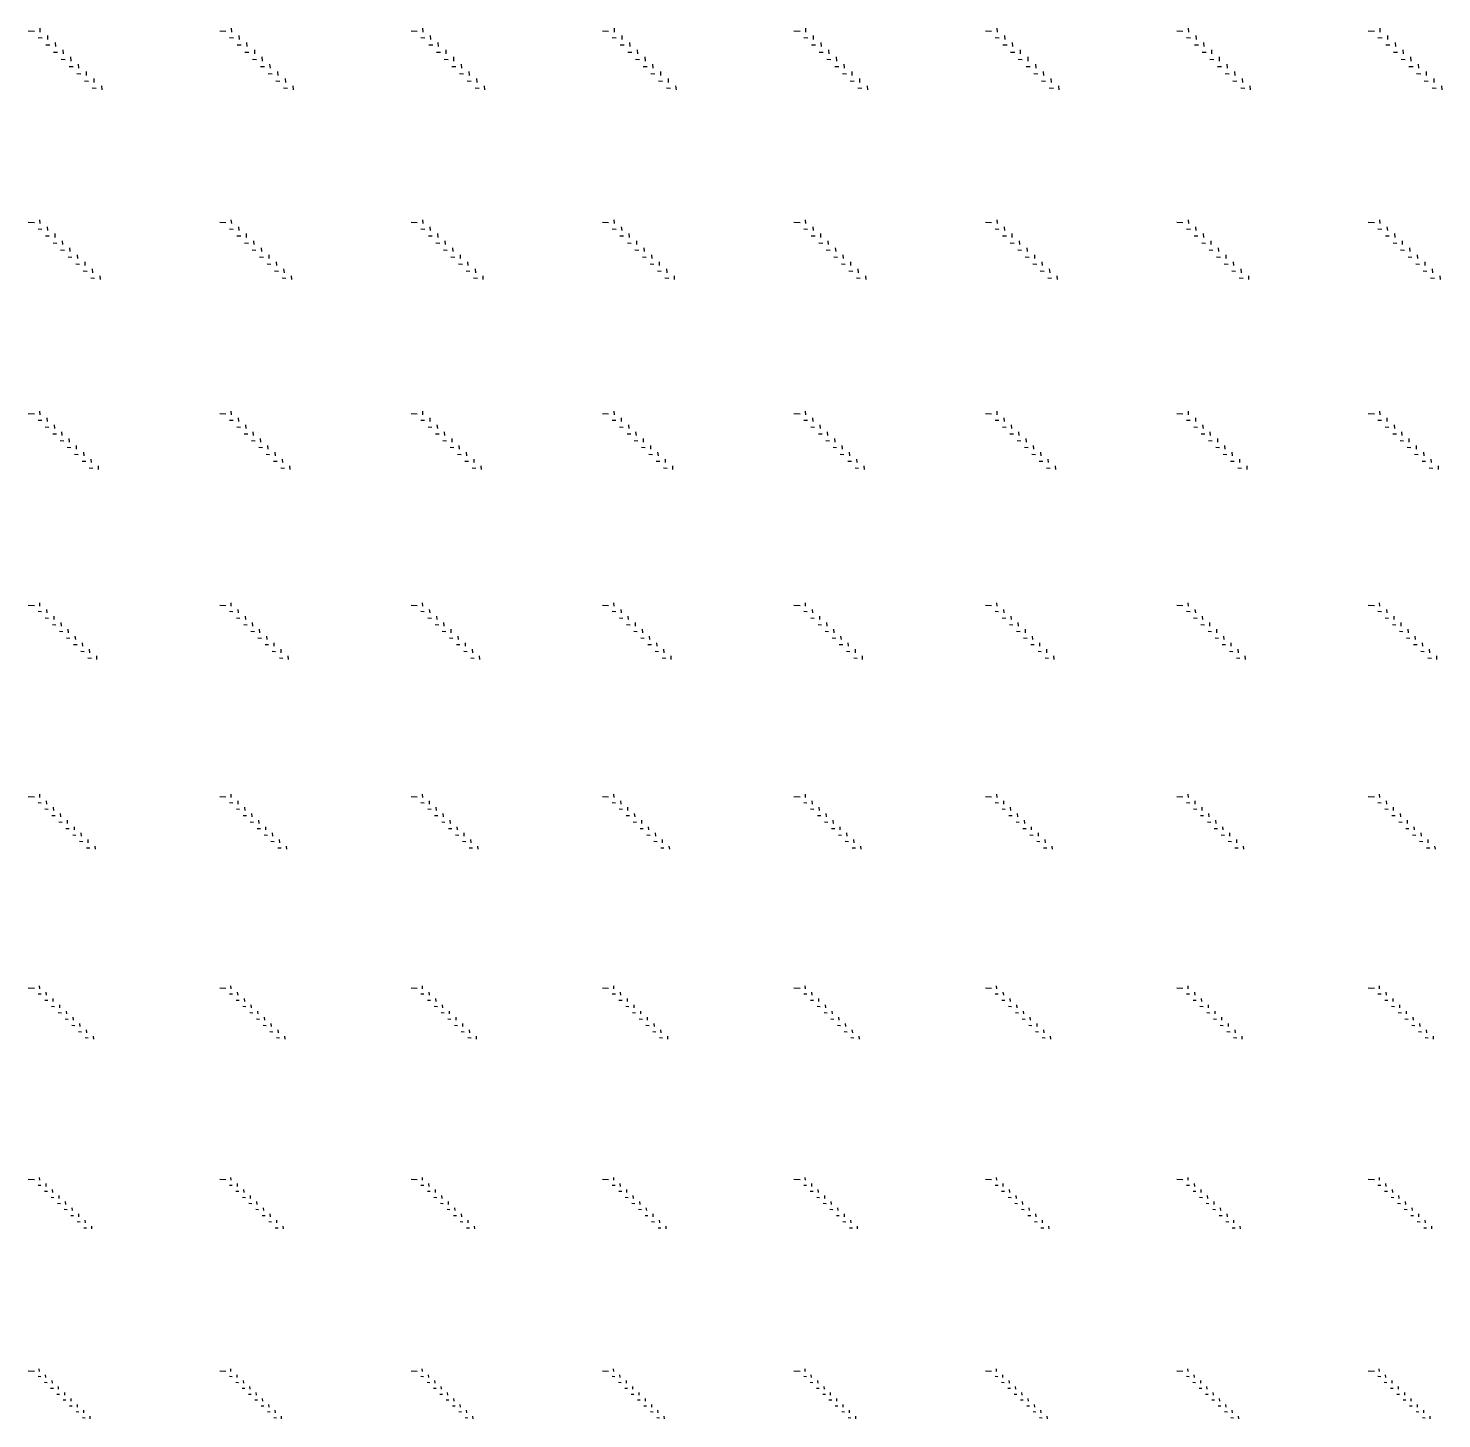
# Model space of a CAD drawing. Extents: x 0 to 300000, y 0 to 300000.
# Drawn here: x 76020 to 112940, y 77050 to 113370 of the extents above; entities that cross this region are included whole.
import ezdxf

# ---------------------------------------------------------------- set-up
doc = ezdxf.new("R2010")
doc.units = 0

msp = doc.modelspace()

# ---------------------------------------------------------------- linework, layer by layer
at = {"color": 7}
for p, q in [((76320, 113370), (76325, 113265)), ((81320, 113370), (81325, 113265)), ((86320, 113370), (86325, 113265)), ((91320, 113370), (91325, 113265)), ((96320, 113370), (96325, 113265)), ((101320, 113370), (101325, 113265)), ((106320, 113370), (106325, 113265)), ((111320, 113370), (111325, 113265)), ((76020, 113305), (76180, 113295)), ((76275, 113130), (76380, 113120)), ((76520, 113185), (76525, 113080)), ((76720, 112995), (76730, 112890)), ((81020, 113305), (81180, 113295)), ((81275, 113130), (81380, 113120)), ((81520, 113185), (81525, 113080)), ((81720, 112995), (81730, 112890)), ((86020, 113305), (86180, 113295)), ((86275, 113130), (86380, 113120)), ((86520, 113185), (86525, 113080)), ((86720, 112995), (86730, 112890)), ((91020, 113305), (91180, 113295)), ((91275, 113130), (91380, 113120)), ((91520, 113185), (91525, 113080)), ((91720, 112995), (91730, 112890)), ((96020, 113305), (96180, 113295)), ((96275, 113130), (96380, 113120)), ((96520, 113185), (96525, 113080)), ((96720, 112995), (96730, 112890)), ((101020, 113305), (101180, 113295)), ((101275, 113130), (101380, 113120)), ((101520, 113185), (101525, 113080)), ((101720, 112995), (101730, 112890)), ((106020, 113305), (106180, 113295)), ((106275, 113130), (106380, 113120)), ((106520, 113185), (106525, 113080)), ((106720, 112995), (106730, 112890)), ((111020, 113305), (111180, 113295)), ((111275, 113130), (111380, 113120)), ((111520, 113185), (111525, 113080)), ((111720, 112995), (111730, 112890)), ((76480, 112940), (76585, 112935)), ((76680, 112750), (76785, 112745)), ((76925, 112810), (76930, 112705)), ((77125, 112620), (77130, 112515)), ((81480, 112940), (81585, 112935)), ((81680, 112750), (81785, 112745)), ((81925, 112810), (81930, 112705)), ((82125, 112620), (82130, 112515)), ((86480, 112940), (86585, 112935)), ((86680, 112750), (86785, 112745)), ((86925, 112810), (86930, 112705)), ((87125, 112620), (87130, 112515)), ((91480, 112940), (91585, 112935)), ((91680, 112750), (91785, 112745)), ((91925, 112810), (91930, 112705)), ((92125, 112620), (92130, 112515)), ((96480, 112940), (96585, 112935)), ((96680, 112750), (96785, 112745)), ((96925, 112810), (96930, 112705)), ((97125, 112620), (97130, 112515)), ((101480, 112940), (101585, 112935)), ((101680, 112750), (101785, 112745)), ((101925, 112810), (101930, 112705)), ((102125, 112620), (102130, 112515)), ((106480, 112940), (106585, 112935)), ((106680, 112750), (106785, 112745)), ((106925, 112810), (106930, 112705)), ((107125, 112620), (107130, 112515)), ((111480, 112940), (111585, 112935)), ((111680, 112750), (111785, 112745)), ((111925, 112810), (111930, 112705)), ((112125, 112620), (112130, 112515)), ((76880, 112565), (76985, 112555)), ((77085, 112375), (77190, 112370)), ((77325, 112430), (77335, 112325)), ((77530, 112245), (77535, 112140)), ((81880, 112565), (81985, 112555)), ((82085, 112375), (82190, 112370)), ((82325, 112430), (82335, 112325)), ((82530, 112245), (82535, 112140)), ((86880, 112565), (86985, 112555)), ((87085, 112375), (87190, 112370)), ((87325, 112430), (87335, 112325)), ((87530, 112245), (87535, 112140)), ((91880, 112565), (91985, 112555)), ((92085, 112375), (92190, 112370)), ((92325, 112430), (92335, 112325)), ((92530, 112245), (92535, 112140)), ((96880, 112565), (96985, 112555)), ((97085, 112375), (97190, 112370)), ((97325, 112430), (97335, 112325)), ((97530, 112245), (97535, 112140)), ((101880, 112565), (101985, 112555)), ((102085, 112375), (102190, 112370)), ((102325, 112430), (102335, 112325)), ((102530, 112245), (102535, 112140)), ((106880, 112565), (106985, 112555)), ((107085, 112375), (107190, 112370)), ((107325, 112430), (107335, 112325)), ((107530, 112245), (107535, 112140)), ((111880, 112565), (111985, 112555)), ((112085, 112375), (112190, 112370)), ((112325, 112430), (112335, 112325)), ((112530, 112245), (112535, 112140)), ((77285, 112190), (77390, 112180)), ((77485, 112000), (77590, 111990)), ((77730, 112055), (77735, 111950)), ((82285, 112190), (82390, 112180)), ((82485, 112000), (82590, 111990)), ((82730, 112055), (82735, 111950)), ((87285, 112190), (87390, 112180)), ((87485, 112000), (87590, 111990)), ((87730, 112055), (87735, 111950)), ((92285, 112190), (92390, 112180)), ((92485, 112000), (92590, 111990)), ((92730, 112055), (92735, 111950)), ((97285, 112190), (97390, 112180)), ((97485, 112000), (97590, 111990)), ((97730, 112055), (97735, 111950)), ((102285, 112190), (102390, 112180)), ((102485, 112000), (102590, 111990)), ((102730, 112055), (102735, 111950)), ((107285, 112190), (107390, 112180)), ((107485, 112000), (107590, 111990)), ((107730, 112055), (107735, 111950)), ((112285, 112190), (112390, 112180)), ((112485, 112000), (112590, 111990)), ((112730, 112055), (112735, 111950)), ((77690, 111810), (77795, 111805)), ((77930, 111865), (77940, 111760)), ((82690, 111810), (82795, 111805)), ((82930, 111865), (82940, 111760)), ((87690, 111810), (87795, 111805)), ((87930, 111865), (87940, 111760)), ((92690, 111810), (92795, 111805)), ((92930, 111865), (92940, 111760)), ((97690, 111810), (97795, 111805)), ((97930, 111865), (97940, 111760)), ((102690, 111810), (102795, 111805)), ((102930, 111865), (102940, 111760)), ((107690, 111810), (107795, 111805)), ((107930, 111865), (107940, 111760)), ((112690, 111810), (112795, 111805)), ((112930, 111865), (112940, 111760)), ((76020, 108305), (76180, 108295)), ((76315, 108370), (76325, 108270)), ((76510, 108185), (76520, 108085)), ((81020, 108305), (81180, 108295)), ((81315, 108370), (81325, 108270)), ((81510, 108185), (81520, 108085)), ((86020, 108305), (86180, 108295)), ((86315, 108370), (86325, 108270)), ((86510, 108185), (86520, 108085)), ((91020, 108305), (91180, 108295)), ((91315, 108370), (91325, 108270)), ((91510, 108185), (91520, 108085)), ((96020, 108305), (96180, 108295)), ((96315, 108370), (96325, 108270)), ((96510, 108185), (96520, 108085)), ((101020, 108305), (101180, 108295)), ((101315, 108370), (101325, 108270)), ((101510, 108185), (101520, 108085)), ((106020, 108305), (106180, 108295)), ((106315, 108370), (106325, 108270)), ((106510, 108185), (106520, 108085)), ((111020, 108305), (111180, 108295)), ((111315, 108370), (111325, 108270)), ((111510, 108185), (111520, 108085)), ((76275, 108135), (76375, 108125)), ((76470, 107950), (76570, 107945)), ((76710, 108005), (76715, 107905)), ((76905, 107820), (76910, 107720)), ((81275, 108135), (81375, 108125)), ((81470, 107950), (81570, 107945)), ((81710, 108005), (81715, 107905)), ((81905, 107820), (81910, 107720)), ((86275, 108135), (86375, 108125)), ((86470, 107950), (86570, 107945)), ((86710, 108005), (86715, 107905)), ((86905, 107820), (86910, 107720)), ((91275, 108135), (91375, 108125)), ((91470, 107950), (91570, 107945)), ((91710, 108005), (91715, 107905)), ((91905, 107820), (91910, 107720)), ((96275, 108135), (96375, 108125)), ((96470, 107950), (96570, 107945)), ((96710, 108005), (96715, 107905)), ((96905, 107820), (96910, 107720)), ((101275, 108135), (101375, 108125)), ((101470, 107950), (101570, 107945)), ((101710, 108005), (101715, 107905)), ((101905, 107820), (101910, 107720)), ((106275, 108135), (106375, 108125)), ((106470, 107950), (106570, 107945)), ((106710, 108005), (106715, 107905)), ((106905, 107820), (106910, 107720)), ((111275, 108135), (111375, 108125)), ((111470, 107950), (111570, 107945)), ((111710, 108005), (111715, 107905)), ((111905, 107820), (111910, 107720)), ((76670, 107765), (76770, 107760)), ((76865, 107585), (76965, 107575)), ((77100, 107635), (77110, 107535)), ((77300, 107455), (77305, 107355)), ((81670, 107765), (81770, 107760)), ((81865, 107585), (81965, 107575)), ((82100, 107635), (82110, 107535)), ((82300, 107455), (82305, 107355)), ((86670, 107765), (86770, 107760)), ((86865, 107585), (86965, 107575)), ((87100, 107635), (87110, 107535)), ((87300, 107455), (87305, 107355)), ((91670, 107765), (91770, 107760)), ((91865, 107585), (91965, 107575)), ((92100, 107635), (92110, 107535)), ((92300, 107455), (92305, 107355)), ((96670, 107765), (96770, 107760)), ((96865, 107585), (96965, 107575)), ((97100, 107635), (97110, 107535)), ((97300, 107455), (97305, 107355)), ((101670, 107765), (101770, 107760)), ((101865, 107585), (101965, 107575)), ((102100, 107635), (102110, 107535)), ((102300, 107455), (102305, 107355)), ((106670, 107765), (106770, 107760)), ((106865, 107585), (106965, 107575)), ((107100, 107635), (107110, 107535)), ((107300, 107455), (107305, 107355)), ((111670, 107765), (111770, 107760)), ((111865, 107585), (111965, 107575)), ((112100, 107635), (112110, 107535)), ((112300, 107455), (112305, 107355)), ((77060, 107400), (77160, 107395)), ((77260, 107215), (77360, 107210)), ((77495, 107270), (77500, 107170)), ((77690, 107085), (77700, 106985)), ((82060, 107400), (82160, 107395)), ((82260, 107215), (82360, 107210)), ((82495, 107270), (82500, 107170)), ((82690, 107085), (82700, 106985)), ((87060, 107400), (87160, 107395)), ((87260, 107215), (87360, 107210)), ((87495, 107270), (87500, 107170)), ((87690, 107085), (87700, 106985)), ((92060, 107400), (92160, 107395)), ((92260, 107215), (92360, 107210)), ((92495, 107270), (92500, 107170)), ((92690, 107085), (92700, 106985)), ((97060, 107400), (97160, 107395)), ((97260, 107215), (97360, 107210)), ((97495, 107270), (97500, 107170)), ((97690, 107085), (97700, 106985)), ((102060, 107400), (102160, 107395)), ((102260, 107215), (102360, 107210)), ((102495, 107270), (102500, 107170)), ((102690, 107085), (102700, 106985)), ((107060, 107400), (107160, 107395)), ((107260, 107215), (107360, 107210)), ((107495, 107270), (107500, 107170)), ((107690, 107085), (107700, 106985)), ((112060, 107400), (112160, 107395)), ((112260, 107215), (112360, 107210)), ((112495, 107270), (112500, 107170)), ((112690, 107085), (112700, 106985)), ((77455, 107035), (77555, 107025)), ((77650, 106850), (77750, 106845)), ((77890, 106905), (77895, 106805)), ((82455, 107035), (82555, 107025)), ((82650, 106850), (82750, 106845)), ((82890, 106905), (82895, 106805)), ((87455, 107035), (87555, 107025)), ((87650, 106850), (87750, 106845)), ((87890, 106905), (87895, 106805)), ((92455, 107035), (92555, 107025)), ((92650, 106850), (92750, 106845)), ((92890, 106905), (92895, 106805)), ((97455, 107035), (97555, 107025)), ((97650, 106850), (97750, 106845)), ((97890, 106905), (97895, 106805)), ((102455, 107035), (102555, 107025)), ((102650, 106850), (102750, 106845)), ((102890, 106905), (102895, 106805)), ((107455, 107035), (107555, 107025)), ((107650, 106850), (107750, 106845)), ((107890, 106905), (107895, 106805)), ((112455, 107035), (112555, 107025)), ((112650, 106850), (112750, 106845)), ((112890, 106905), (112895, 106805)), ((76020, 103305), (76180, 103295)), ((76275, 103135), (76370, 103130)), ((76315, 103365), (76320, 103270)), ((76505, 103190), (76510, 103095)), ((76695, 103010), (76705, 102915)), ((81020, 103305), (81180, 103295)), ((81275, 103135), (81370, 103130)), ((81315, 103365), (81320, 103270)), ((81505, 103190), (81510, 103095)), ((81695, 103010), (81705, 102915)), ((86020, 103305), (86180, 103295)), ((86275, 103135), (86370, 103130)), ((86315, 103365), (86320, 103270)), ((86505, 103190), (86510, 103095)), ((86695, 103010), (86705, 102915)), ((91020, 103305), (91180, 103295)), ((91275, 103135), (91370, 103130)), ((91315, 103365), (91320, 103270)), ((91505, 103190), (91510, 103095)), ((91695, 103010), (91705, 102915)), ((96020, 103305), (96180, 103295)), ((96275, 103135), (96370, 103130)), ((96315, 103365), (96320, 103270)), ((96505, 103190), (96510, 103095)), ((96695, 103010), (96705, 102915)), ((101020, 103305), (101180, 103295)), ((101275, 103135), (101370, 103130)), ((101315, 103365), (101320, 103270)), ((101505, 103190), (101510, 103095)), ((101695, 103010), (101705, 102915)), ((106020, 103305), (106180, 103295)), ((106275, 103135), (106370, 103130)), ((106315, 103365), (106320, 103270)), ((106505, 103190), (106510, 103095)), ((106695, 103010), (106705, 102915)), ((111020, 103305), (111180, 103295)), ((111275, 103135), (111370, 103130)), ((111315, 103365), (111320, 103270)), ((111505, 103190), (111510, 103095)), ((111695, 103010), (111705, 102915)), ((76465, 102960), (76560, 102950)), ((76660, 102780), (76755, 102775)), ((76885, 102830), (76895, 102735)), ((77080, 102655), (77085, 102560)), ((81465, 102960), (81560, 102950)), ((81660, 102780), (81755, 102775)), ((81885, 102830), (81895, 102735)), ((82080, 102655), (82085, 102560)), ((86465, 102960), (86560, 102950)), ((86660, 102780), (86755, 102775)), ((86885, 102830), (86895, 102735)), ((87080, 102655), (87085, 102560)), ((91465, 102960), (91560, 102950)), ((91660, 102780), (91755, 102775)), ((91885, 102830), (91895, 102735)), ((92080, 102655), (92085, 102560)), ((96465, 102960), (96560, 102950)), ((96660, 102780), (96755, 102775)), ((96885, 102830), (96895, 102735)), ((97080, 102655), (97085, 102560)), ((101465, 102960), (101560, 102950)), ((101660, 102780), (101755, 102775)), ((101885, 102830), (101895, 102735)), ((102080, 102655), (102085, 102560)), ((106465, 102960), (106560, 102950)), ((106660, 102780), (106755, 102775)), ((106885, 102830), (106895, 102735)), ((107080, 102655), (107085, 102560)), ((111465, 102960), (111560, 102950)), ((111660, 102780), (111755, 102775)), ((111885, 102830), (111895, 102735)), ((112080, 102655), (112085, 102560)), ((76850, 102600), (76945, 102595)), ((77040, 102425), (77135, 102415)), ((77270, 102475), (77275, 102380)), ((77460, 102295), (77470, 102200)), ((81850, 102600), (81945, 102595)), ((82040, 102425), (82135, 102415)), ((82270, 102475), (82275, 102380)), ((82460, 102295), (82470, 102200)), ((86850, 102600), (86945, 102595)), ((87040, 102425), (87135, 102415)), ((87270, 102475), (87275, 102380)), ((87460, 102295), (87470, 102200)), ((91850, 102600), (91945, 102595)), ((92040, 102425), (92135, 102415)), ((92270, 102475), (92275, 102380)), ((92460, 102295), (92470, 102200)), ((96850, 102600), (96945, 102595)), ((97040, 102425), (97135, 102415)), ((97270, 102475), (97275, 102380)), ((97460, 102295), (97470, 102200)), ((101850, 102600), (101945, 102595)), ((102040, 102425), (102135, 102415)), ((102270, 102475), (102275, 102380)), ((102460, 102295), (102470, 102200)), ((106850, 102600), (106945, 102595)), ((107040, 102425), (107135, 102415)), ((107270, 102475), (107275, 102380)), ((107460, 102295), (107470, 102200)), ((111850, 102600), (111945, 102595)), ((112040, 102425), (112135, 102415)), ((112270, 102475), (112275, 102380)), ((112460, 102295), (112470, 102200)), ((77230, 102245), (77325, 102240)), ((77425, 102065), (77520, 102060)), ((77655, 102115), (77660, 102025)), ((77845, 101940), (77850, 101845)), ((82230, 102245), (82325, 102240)), ((82425, 102065), (82520, 102060)), ((82655, 102115), (82660, 102025)), ((82845, 101940), (82850, 101845)), ((87230, 102245), (87325, 102240)), ((87425, 102065), (87520, 102060)), ((87655, 102115), (87660, 102025)), ((87845, 101940), (87850, 101845)), ((92230, 102245), (92325, 102240)), ((92425, 102065), (92520, 102060)), ((92655, 102115), (92660, 102025)), ((92845, 101940), (92850, 101845)), ((97230, 102245), (97325, 102240)), ((97425, 102065), (97520, 102060)), ((97655, 102115), (97660, 102025)), ((97845, 101940), (97850, 101845)), ((102230, 102245), (102325, 102240)), ((102425, 102065), (102520, 102060)), ((102655, 102115), (102660, 102025)), ((102845, 101940), (102850, 101845)), ((107230, 102245), (107325, 102240)), ((107425, 102065), (107520, 102060)), ((107655, 102115), (107660, 102025)), ((107845, 101940), (107850, 101845)), ((112230, 102245), (112325, 102240)), ((112425, 102065), (112520, 102060)), ((112655, 102115), (112660, 102025)), ((112845, 101940), (112850, 101845)), ((77615, 101890), (77710, 101880)), ((82615, 101890), (82710, 101880)), ((87615, 101890), (87710, 101880)), ((92615, 101890), (92710, 101880)), ((97615, 101890), (97710, 101880)), ((102615, 101890), (102710, 101880)), ((107615, 101890), (107710, 101880)), ((112615, 101890), (112710, 101880)), ((76020, 98305), (76180, 98295)), ((76310, 98365), (76315, 98275)), ((81020, 98305), (81180, 98295)), ((81310, 98365), (81315, 98275)), ((86020, 98305), (86180, 98295)), ((86310, 98365), (86315, 98275)), ((91020, 98305), (91180, 98295)), ((91310, 98365), (91315, 98275)), ((96020, 98305), (96180, 98295)), ((96310, 98365), (96315, 98275)), ((101020, 98305), (101180, 98295)), ((101310, 98365), (101315, 98275)), ((106020, 98305), (106180, 98295)), ((106310, 98365), (106315, 98275)), ((111020, 98305), (111180, 98295)), ((111310, 98365), (111315, 98275)), ((76275, 98140), (76365, 98135)), ((76460, 97970), (76550, 97960)), ((76495, 98190), (76505, 98100)), ((76685, 98015), (76690, 97925)), ((76870, 97845), (76875, 97755)), ((81275, 98140), (81365, 98135)), ((81460, 97970), (81550, 97960)), ((81495, 98190), (81505, 98100)), ((81685, 98015), (81690, 97925)), ((81870, 97845), (81875, 97755)), ((86275, 98140), (86365, 98135)), ((86460, 97970), (86550, 97960)), ((86495, 98190), (86505, 98100)), ((86685, 98015), (86690, 97925)), ((86870, 97845), (86875, 97755)), ((91275, 98140), (91365, 98135)), ((91460, 97970), (91550, 97960)), ((91495, 98190), (91505, 98100)), ((91685, 98015), (91690, 97925)), ((91870, 97845), (91875, 97755)), ((96275, 98140), (96365, 98135)), ((96460, 97970), (96550, 97960)), ((96495, 98190), (96505, 98100)), ((96685, 98015), (96690, 97925)), ((96870, 97845), (96875, 97755)), ((101275, 98140), (101365, 98135)), ((101460, 97970), (101550, 97960)), ((101495, 98190), (101505, 98100)), ((101685, 98015), (101690, 97925)), ((101870, 97845), (101875, 97755)), ((106275, 98140), (106365, 98135)), ((106460, 97970), (106550, 97960)), ((106495, 98190), (106505, 98100)), ((106685, 98015), (106690, 97925)), ((106870, 97845), (106875, 97755)), ((111275, 98140), (111365, 98135)), ((111460, 97970), (111550, 97960)), ((111495, 98190), (111505, 98100)), ((111685, 98015), (111690, 97925)), ((111870, 97845), (111875, 97755)), ((76650, 97795), (76740, 97790)), ((76835, 97620), (76925, 97615)), ((77055, 97670), (77060, 97580)), ((77240, 97495), (77250, 97405)), ((81650, 97795), (81740, 97790)), ((81835, 97620), (81925, 97615)), ((82055, 97670), (82060, 97580)), ((82240, 97495), (82250, 97405)), ((86650, 97795), (86740, 97790)), ((86835, 97620), (86925, 97615)), ((87055, 97670), (87060, 97580)), ((87240, 97495), (87250, 97405)), ((91650, 97795), (91740, 97790)), ((91835, 97620), (91925, 97615)), ((92055, 97670), (92060, 97580)), ((92240, 97495), (92250, 97405)), ((96650, 97795), (96740, 97790)), ((96835, 97620), (96925, 97615)), ((97055, 97670), (97060, 97580)), ((97240, 97495), (97250, 97405)), ((101650, 97795), (101740, 97790)), ((101835, 97620), (101925, 97615)), ((102055, 97670), (102060, 97580)), ((102240, 97495), (102250, 97405)), ((106650, 97795), (106740, 97790)), ((106835, 97620), (106925, 97615)), ((107055, 97670), (107060, 97580)), ((107240, 97495), (107250, 97405)), ((111650, 97795), (111740, 97790)), ((111835, 97620), (111925, 97615)), ((112055, 97670), (112060, 97580)), ((112240, 97495), (112250, 97405)), ((77020, 97450), (77110, 97440)), ((77205, 97275), (77295, 97270)), ((77395, 97100), (77480, 97095)), ((77430, 97320), (77435, 97230)), ((77615, 97150), (77620, 97060)), ((82020, 97450), (82110, 97440)), ((82205, 97275), (82295, 97270)), ((82395, 97100), (82480, 97095)), ((82430, 97320), (82435, 97230)), ((82615, 97150), (82620, 97060)), ((87020, 97450), (87110, 97440)), ((87205, 97275), (87295, 97270)), ((87395, 97100), (87480, 97095)), ((87430, 97320), (87435, 97230)), ((87615, 97150), (87620, 97060)), ((92020, 97450), (92110, 97440)), ((92205, 97275), (92295, 97270)), ((92395, 97100), (92480, 97095)), ((92430, 97320), (92435, 97230)), ((92615, 97150), (92620, 97060)), ((97020, 97450), (97110, 97440)), ((97205, 97275), (97295, 97270)), ((97395, 97100), (97480, 97095)), ((97430, 97320), (97435, 97230)), ((97615, 97150), (97620, 97060)), ((102020, 97450), (102110, 97440)), ((102205, 97275), (102295, 97270)), ((102395, 97100), (102480, 97095)), ((102430, 97320), (102435, 97230)), ((102615, 97150), (102620, 97060)), ((107020, 97450), (107110, 97440)), ((107205, 97275), (107295, 97270)), ((107395, 97100), (107480, 97095)), ((107430, 97320), (107435, 97230)), ((107615, 97150), (107620, 97060)), ((112020, 97450), (112110, 97440)), ((112205, 97275), (112295, 97270)), ((112395, 97100), (112480, 97095)), ((112430, 97320), (112435, 97230)), ((112615, 97150), (112620, 97060)), ((77580, 96925), (77670, 96920)), ((77800, 96975), (77805, 96885)), ((82580, 96925), (82670, 96920)), ((82800, 96975), (82805, 96885)), ((87580, 96925), (87670, 96920)), ((87800, 96975), (87805, 96885)), ((92580, 96925), (92670, 96920)), ((92800, 96975), (92805, 96885)), ((97580, 96925), (97670, 96920)), ((97800, 96975), (97805, 96885)), ((102580, 96925), (102670, 96920)), ((102800, 96975), (102805, 96885)), ((107580, 96925), (107670, 96920)), ((107800, 96975), (107805, 96885)), ((112580, 96925), (112670, 96920)), ((112800, 96975), (112805, 96885)), ((76020, 93305), (76180, 93295)), ((76275, 93145), (76360, 93140)), ((76310, 93360), (76315, 93275)), ((76490, 93190), (76495, 93105)), ((81020, 93305), (81180, 93295)), ((81275, 93145), (81360, 93140)), ((81310, 93360), (81315, 93275)), ((81490, 93190), (81495, 93105)), ((86020, 93305), (86180, 93295)), ((86275, 93145), (86360, 93140)), ((86310, 93360), (86315, 93275)), ((86490, 93190), (86495, 93105)), ((91020, 93305), (91180, 93295)), ((91275, 93145), (91360, 93140)), ((91310, 93360), (91315, 93275)), ((91490, 93190), (91495, 93105)), ((96020, 93305), (96180, 93295)), ((96275, 93145), (96360, 93140)), ((96310, 93360), (96315, 93275)), ((96490, 93190), (96495, 93105)), ((101020, 93305), (101180, 93295)), ((101275, 93145), (101360, 93140)), ((101310, 93360), (101315, 93275)), ((101490, 93190), (101495, 93105)), ((106020, 93305), (106180, 93295)), ((106275, 93145), (106360, 93140)), ((106310, 93360), (106315, 93275)), ((106490, 93190), (106495, 93105)), ((111020, 93305), (111180, 93295)), ((111275, 93145), (111360, 93140)), ((111310, 93360), (111315, 93275)), ((111490, 93190), (111495, 93105)), ((76455, 92980), (76540, 92970)), ((76635, 92810), (76720, 92805)), ((76670, 93025), (76675, 92940)), ((76850, 92855), (76860, 92770)), ((77035, 92685), (77040, 92600)), ((81455, 92980), (81540, 92970)), ((81635, 92810), (81720, 92805)), ((81670, 93025), (81675, 92940)), ((81850, 92855), (81860, 92770)), ((82035, 92685), (82040, 92600)), ((86455, 92980), (86540, 92970)), ((86635, 92810), (86720, 92805)), ((86670, 93025), (86675, 92940)), ((86850, 92855), (86860, 92770)), ((87035, 92685), (87040, 92600)), ((91455, 92980), (91540, 92970)), ((91635, 92810), (91720, 92805)), ((91670, 93025), (91675, 92940)), ((91850, 92855), (91860, 92770)), ((92035, 92685), (92040, 92600)), ((96455, 92980), (96540, 92970)), ((96635, 92810), (96720, 92805)), ((96670, 93025), (96675, 92940)), ((96850, 92855), (96860, 92770)), ((97035, 92685), (97040, 92600)), ((101455, 92980), (101540, 92970)), ((101635, 92810), (101720, 92805)), ((101670, 93025), (101675, 92940)), ((101850, 92855), (101860, 92770)), ((102035, 92685), (102040, 92600)), ((106455, 92980), (106540, 92970)), ((106635, 92810), (106720, 92805)), ((106670, 93025), (106675, 92940)), ((106850, 92855), (106860, 92770)), ((107035, 92685), (107040, 92600)), ((111455, 92980), (111540, 92970)), ((111635, 92810), (111720, 92805)), ((111670, 93025), (111675, 92940)), ((111850, 92855), (111860, 92770)), ((112035, 92685), (112040, 92600)), ((76820, 92640), (76905, 92635)), ((77000, 92470), (77085, 92465)), ((77180, 92305), (77265, 92295)), ((77215, 92515), (77220, 92430)), ((77395, 92350), (77400, 92265)), ((81820, 92640), (81905, 92635)), ((82000, 92470), (82085, 92465)), ((82180, 92305), (82265, 92295)), ((82215, 92515), (82220, 92430)), ((82395, 92350), (82400, 92265)), ((86820, 92640), (86905, 92635)), ((87000, 92470), (87085, 92465)), ((87180, 92305), (87265, 92295)), ((87215, 92515), (87220, 92430)), ((87395, 92350), (87400, 92265)), ((91820, 92640), (91905, 92635)), ((92000, 92470), (92085, 92465)), ((92180, 92305), (92265, 92295)), ((92215, 92515), (92220, 92430)), ((92395, 92350), (92400, 92265)), ((96820, 92640), (96905, 92635)), ((97000, 92470), (97085, 92465)), ((97180, 92305), (97265, 92295)), ((97215, 92515), (97220, 92430)), ((97395, 92350), (97400, 92265)), ((101820, 92640), (101905, 92635)), ((102000, 92470), (102085, 92465)), ((102180, 92305), (102265, 92295)), ((102215, 92515), (102220, 92430)), ((102395, 92350), (102400, 92265)), ((106820, 92640), (106905, 92635)), ((107000, 92470), (107085, 92465)), ((107180, 92305), (107265, 92295)), ((107215, 92515), (107220, 92430)), ((107395, 92350), (107400, 92265)), ((111820, 92640), (111905, 92635)), ((112000, 92470), (112085, 92465)), ((112180, 92305), (112265, 92295)), ((112215, 92515), (112220, 92430)), ((112395, 92350), (112400, 92265)), ((77360, 92135), (77445, 92130)), ((77540, 91965), (77625, 91960)), ((77575, 92180), (77580, 92095)), ((77755, 92010), (77765, 91925)), ((82360, 92135), (82445, 92130)), ((82540, 91965), (82625, 91960)), ((82575, 92180), (82580, 92095)), ((82755, 92010), (82765, 91925)), ((87360, 92135), (87445, 92130)), ((87540, 91965), (87625, 91960)), ((87575, 92180), (87580, 92095)), ((87755, 92010), (87765, 91925)), ((92360, 92135), (92445, 92130)), ((92540, 91965), (92625, 91960)), ((92575, 92180), (92580, 92095)), ((92755, 92010), (92765, 91925)), ((97360, 92135), (97445, 92130)), ((97540, 91965), (97625, 91960)), ((97575, 92180), (97580, 92095)), ((97755, 92010), (97765, 91925)), ((102360, 92135), (102445, 92130)), ((102540, 91965), (102625, 91960)), ((102575, 92180), (102580, 92095)), ((102755, 92010), (102765, 91925)), ((107360, 92135), (107445, 92130)), ((107540, 91965), (107625, 91960)), ((107575, 92180), (107580, 92095)), ((107755, 92010), (107765, 91925)), ((112360, 92135), (112445, 92130)), ((112540, 91965), (112625, 91960)), ((112575, 92180), (112580, 92095)), ((112755, 92010), (112765, 91925)), ((76020, 88305), (76180, 88295)), ((76305, 88360), (76310, 88280)), ((81020, 88305), (81180, 88295)), ((81305, 88360), (81310, 88280)), ((86020, 88305), (86180, 88295)), ((86305, 88360), (86310, 88280)), ((91020, 88305), (91180, 88295)), ((91305, 88360), (91310, 88280)), ((96020, 88305), (96180, 88295)), ((96305, 88360), (96310, 88280)), ((101020, 88305), (101180, 88295)), ((101305, 88360), (101310, 88280)), ((106020, 88305), (106180, 88295)), ((106305, 88360), (106310, 88280)), ((111020, 88305), (111180, 88295)), ((111305, 88360), (111310, 88280)), ((76275, 88150), (76355, 88145)), ((76450, 87985), (76530, 87980)), ((76480, 88195), (76490, 88115)), ((76660, 88030), (76665, 87950)), ((81275, 88150), (81355, 88145)), ((81450, 87985), (81530, 87980)), ((81480, 88195), (81490, 88115)), ((81660, 88030), (81665, 87950)), ((86275, 88150), (86355, 88145)), ((86450, 87985), (86530, 87980)), ((86480, 88195), (86490, 88115)), ((86660, 88030), (86665, 87950)), ((91275, 88150), (91355, 88145)), ((91450, 87985), (91530, 87980)), ((91480, 88195), (91490, 88115)), ((91660, 88030), (91665, 87950)), ((96275, 88150), (96355, 88145)), ((96450, 87985), (96530, 87980)), ((96480, 88195), (96490, 88115)), ((96660, 88030), (96665, 87950)), ((101275, 88150), (101355, 88145)), ((101450, 87985), (101530, 87980)), ((101480, 88195), (101490, 88115)), ((101660, 88030), (101665, 87950)), ((106275, 88150), (106355, 88145)), ((106450, 87985), (106530, 87980)), ((106480, 88195), (106490, 88115)), ((106660, 88030), (106665, 87950)), ((111275, 88150), (111355, 88145)), ((111450, 87985), (111530, 87980)), ((111480, 88195), (111490, 88115)), ((111660, 88030), (111665, 87950)), ((76625, 87825), (76705, 87820)), ((76805, 87660), (76885, 87655)), ((76835, 87865), (76840, 87785)), ((77010, 87700), (77015, 87625)), ((77185, 87540), (77190, 87460)), ((81625, 87825), (81705, 87820)), ((81805, 87660), (81885, 87655)), ((81835, 87865), (81840, 87785)), ((82010, 87700), (82015, 87625)), ((82185, 87540), (82190, 87460)), ((86625, 87825), (86705, 87820)), ((86805, 87660), (86885, 87655)), ((86835, 87865), (86840, 87785)), ((87010, 87700), (87015, 87625)), ((87185, 87540), (87190, 87460)), ((91625, 87825), (91705, 87820)), ((91805, 87660), (91885, 87655)), ((91835, 87865), (91840, 87785)), ((92010, 87700), (92015, 87625)), ((92185, 87540), (92190, 87460)), ((96625, 87825), (96705, 87820)), ((96805, 87660), (96885, 87655)), ((96835, 87865), (96840, 87785)), ((97010, 87700), (97015, 87625)), ((97185, 87540), (97190, 87460)), ((101625, 87825), (101705, 87820)), ((101805, 87660), (101885, 87655)), ((101835, 87865), (101840, 87785)), ((102010, 87700), (102015, 87625)), ((102185, 87540), (102190, 87460)), ((106625, 87825), (106705, 87820)), ((106805, 87660), (106885, 87655)), ((106835, 87865), (106840, 87785)), ((107010, 87700), (107015, 87625)), ((107185, 87540), (107190, 87460)), ((111625, 87825), (111705, 87820)), ((111805, 87660), (111885, 87655)), ((111835, 87865), (111840, 87785)), ((112010, 87700), (112015, 87625)), ((112185, 87540), (112190, 87460)), ((76980, 87495), (77060, 87490)), ((77155, 87330), (77235, 87325)), ((77330, 87165), (77410, 87160)), ((77360, 87375), (77365, 87295)), ((77535, 87210), (77545, 87130)), ((81980, 87495), (82060, 87490)), ((82155, 87330), (82235, 87325)), ((82330, 87165), (82410, 87160)), ((82360, 87375), (82365, 87295)), ((82535, 87210), (82545, 87130)), ((86980, 87495), (87060, 87490)), ((87155, 87330), (87235, 87325)), ((87330, 87165), (87410, 87160)), ((87360, 87375), (87365, 87295)), ((87535, 87210), (87545, 87130)), ((91980, 87495), (92060, 87490)), ((92155, 87330), (92235, 87325)), ((92330, 87165), (92410, 87160)), ((92360, 87375), (92365, 87295)), ((92535, 87210), (92545, 87130)), ((96980, 87495), (97060, 87490)), ((97155, 87330), (97235, 87325)), ((97330, 87165), (97410, 87160)), ((97360, 87375), (97365, 87295)), ((97535, 87210), (97545, 87130)), ((101980, 87495), (102060, 87490)), ((102155, 87330), (102235, 87325)), ((102330, 87165), (102410, 87160)), ((102360, 87375), (102365, 87295)), ((102535, 87210), (102545, 87130)), ((106980, 87495), (107060, 87490)), ((107155, 87330), (107235, 87325)), ((107330, 87165), (107410, 87160)), ((107360, 87375), (107365, 87295)), ((107535, 87210), (107545, 87130)), ((111980, 87495), (112060, 87490)), ((112155, 87330), (112235, 87325)), ((112330, 87165), (112410, 87160)), ((112360, 87375), (112365, 87295)), ((112535, 87210), (112545, 87130)), ((77505, 87005), (77585, 87000)), ((77715, 87045), (77720, 86965)), ((82505, 87005), (82585, 87000)), ((82715, 87045), (82720, 86965)), ((87505, 87005), (87585, 87000)), ((87715, 87045), (87720, 86965)), ((92505, 87005), (92585, 87000)), ((92715, 87045), (92720, 86965)), ((97505, 87005), (97585, 87000)), ((97715, 87045), (97720, 86965)), ((102505, 87005), (102585, 87000)), ((102715, 87045), (102720, 86965)), ((107505, 87005), (107585, 87000)), ((107715, 87045), (107720, 86965)), ((112505, 87005), (112585, 87000)), ((112715, 87045), (112720, 86965)), ((76020, 83305), (76180, 83295)), ((76275, 83155), (76350, 83150)), ((76305, 83355), (76310, 83280)), ((76475, 83195), (76480, 83120)), ((81020, 83305), (81180, 83295)), ((81275, 83155), (81350, 83150)), ((81305, 83355), (81310, 83280)), ((81475, 83195), (81480, 83120)), ((86020, 83305), (86180, 83295)), ((86275, 83155), (86350, 83150)), ((86305, 83355), (86310, 83280)), ((86475, 83195), (86480, 83120)), ((91020, 83305), (91180, 83295)), ((91275, 83155), (91350, 83150)), ((91305, 83355), (91310, 83280)), ((91475, 83195), (91480, 83120)), ((96020, 83305), (96180, 83295)), ((96275, 83155), (96350, 83150)), ((96305, 83355), (96310, 83280)), ((96475, 83195), (96480, 83120)), ((101020, 83305), (101180, 83295)), ((101275, 83155), (101350, 83150)), ((101305, 83355), (101310, 83280)), ((101475, 83195), (101480, 83120)), ((106020, 83305), (106180, 83295)), ((106275, 83155), (106350, 83150)), ((106305, 83355), (106310, 83280)), ((106475, 83195), (106480, 83120)), ((111020, 83305), (111180, 83295)), ((111275, 83155), (111350, 83150)), ((111305, 83355), (111310, 83280)), ((111475, 83195), (111480, 83120)), ((76445, 82995), (76520, 82990)), ((76615, 82840), (76690, 82830)), ((76645, 83035), (76650, 82960)), ((76815, 82880), (76820, 82805)), ((76985, 82720), (76990, 82645)), ((81445, 82995), (81520, 82990)), ((81615, 82840), (81690, 82830)), ((81645, 83035), (81650, 82960)), ((81815, 82880), (81820, 82805)), ((81985, 82720), (81990, 82645)), ((86445, 82995), (86520, 82990)), ((86615, 82840), (86690, 82830)), ((86645, 83035), (86650, 82960)), ((86815, 82880), (86820, 82805)), ((86985, 82720), (86990, 82645)), ((91445, 82995), (91520, 82990)), ((91615, 82840), (91690, 82830)), ((91645, 83035), (91650, 82960)), ((91815, 82880), (91820, 82805)), ((91985, 82720), (91990, 82645)), ((96445, 82995), (96520, 82990)), ((96615, 82840), (96690, 82830)), ((96645, 83035), (96650, 82960)), ((96815, 82880), (96820, 82805)), ((96985, 82720), (96990, 82645)), ((101445, 82995), (101520, 82990)), ((101615, 82840), (101690, 82830)), ((101645, 83035), (101650, 82960)), ((101815, 82880), (101820, 82805)), ((101985, 82720), (101990, 82645)), ((106445, 82995), (106520, 82990)), ((106615, 82840), (106690, 82830)), ((106645, 83035), (106650, 82960)), ((106815, 82880), (106820, 82805)), ((106985, 82720), (106990, 82645)), ((111445, 82995), (111520, 82990)), ((111615, 82840), (111690, 82830)), ((111645, 83035), (111650, 82960)), ((111815, 82880), (111820, 82805)), ((111985, 82720), (111990, 82645)), ((76785, 82680), (76860, 82675)), ((76960, 82520), (77035, 82515)), ((77130, 82360), (77205, 82355)), ((77155, 82560), (77165, 82485)), ((77330, 82400), (77335, 82325)), ((81785, 82680), (81860, 82675)), ((81960, 82520), (82035, 82515)), ((82130, 82360), (82205, 82355)), ((82155, 82560), (82165, 82485)), ((82330, 82400), (82335, 82325)), ((86785, 82680), (86860, 82675)), ((86960, 82520), (87035, 82515)), ((87130, 82360), (87205, 82355)), ((87155, 82560), (87165, 82485)), ((87330, 82400), (87335, 82325)), ((91785, 82680), (91860, 82675)), ((91960, 82520), (92035, 82515)), ((92130, 82360), (92205, 82355)), ((92155, 82560), (92165, 82485)), ((92330, 82400), (92335, 82325)), ((96785, 82680), (96860, 82675)), ((96960, 82520), (97035, 82515)), ((97130, 82360), (97205, 82355)), ((97155, 82560), (97165, 82485)), ((97330, 82400), (97335, 82325)), ((101785, 82680), (101860, 82675)), ((101960, 82520), (102035, 82515)), ((102130, 82360), (102205, 82355)), ((102155, 82560), (102165, 82485)), ((102330, 82400), (102335, 82325)), ((106785, 82680), (106860, 82675)), ((106960, 82520), (107035, 82515)), ((107130, 82360), (107205, 82355)), ((107155, 82560), (107165, 82485)), ((107330, 82400), (107335, 82325)), ((111785, 82680), (111860, 82675)), ((111960, 82520), (112035, 82515)), ((112130, 82360), (112205, 82355)), ((112155, 82560), (112165, 82485)), ((112330, 82400), (112335, 82325)), ((77300, 82200), (77375, 82195)), ((77470, 82040), (77545, 82035)), ((77500, 82240), (77505, 82165)), ((77670, 82080), (77675, 82010)), ((82300, 82200), (82375, 82195)), ((82470, 82040), (82545, 82035)), ((82500, 82240), (82505, 82165)), ((82670, 82080), (82675, 82010)), ((87300, 82200), (87375, 82195)), ((87470, 82040), (87545, 82035)), ((87500, 82240), (87505, 82165)), ((87670, 82080), (87675, 82010)), ((92300, 82200), (92375, 82195)), ((92470, 82040), (92545, 82035)), ((92500, 82240), (92505, 82165)), ((92670, 82080), (92675, 82010)), ((97300, 82200), (97375, 82195)), ((97470, 82040), (97545, 82035)), ((97500, 82240), (97505, 82165)), ((97670, 82080), (97675, 82010)), ((102300, 82200), (102375, 82195)), ((102470, 82040), (102545, 82035)), ((102500, 82240), (102505, 82165)), ((102670, 82080), (102675, 82010)), ((107300, 82200), (107375, 82195)), ((107470, 82040), (107545, 82035)), ((107500, 82240), (107505, 82165)), ((107670, 82080), (107675, 82010)), ((112300, 82200), (112375, 82195)), ((112470, 82040), (112545, 82035)), ((112500, 82240), (112505, 82165)), ((112670, 82080), (112675, 82010)), ((76020, 78305), (76180, 78295)), ((76300, 78355), (76305, 78285)), ((81020, 78305), (81180, 78295)), ((81300, 78355), (81305, 78285)), ((86020, 78305), (86180, 78295)), ((86300, 78355), (86305, 78285)), ((91020, 78305), (91180, 78295)), ((91300, 78355), (91305, 78285)), ((96020, 78305), (96180, 78295)), ((96300, 78355), (96305, 78285)), ((101020, 78305), (101180, 78295)), ((101300, 78355), (101305, 78285)), ((106020, 78305), (106180, 78295)), ((106300, 78355), (106305, 78285)), ((111020, 78305), (111180, 78295)), ((111300, 78355), (111305, 78285)), ((76275, 78160), (76345, 78155)), ((76440, 78005), (76510, 78000)), ((76465, 78200), (76470, 78130)), ((76635, 78045), (76640, 77975)), ((81275, 78160), (81345, 78155)), ((81440, 78005), (81510, 78000)), ((81465, 78200), (81470, 78130)), ((81635, 78045), (81640, 77975)), ((86275, 78160), (86345, 78155)), ((86440, 78005), (86510, 78000)), ((86465, 78200), (86470, 78130)), ((86635, 78045), (86640, 77975)), ((91275, 78160), (91345, 78155)), ((91440, 78005), (91510, 78000)), ((91465, 78200), (91470, 78130)), ((91635, 78045), (91640, 77975)), ((96275, 78160), (96345, 78155)), ((96440, 78005), (96510, 78000)), ((96465, 78200), (96470, 78130)), ((96635, 78045), (96640, 77975)), ((101275, 78160), (101345, 78155)), ((101440, 78005), (101510, 78000)), ((101465, 78200), (101470, 78130)), ((101635, 78045), (101640, 77975)), ((106275, 78160), (106345, 78155)), ((106440, 78005), (106510, 78000)), ((106465, 78200), (106470, 78130)), ((106635, 78045), (106640, 77975)), ((111275, 78160), (111345, 78155)), ((111440, 78005), (111510, 78000)), ((111465, 78200), (111470, 78130)), ((111635, 78045), (111640, 77975)), ((76605, 77850), (76675, 77845)), ((76770, 77695), (76840, 77695)), ((76800, 77890), (76805, 77820)), ((76935, 77545), (77005, 77540)), ((76965, 77735), (76970, 77665)), ((77130, 77580), (77135, 77510)), ((81605, 77850), (81675, 77845)), ((81770, 77695), (81840, 77695)), ((81800, 77890), (81805, 77820)), ((81935, 77545), (82005, 77540)), ((81965, 77735), (81970, 77665)), ((82130, 77580), (82135, 77510)), ((86605, 77850), (86675, 77845)), ((86770, 77695), (86840, 77695)), ((86800, 77890), (86805, 77820)), ((86935, 77545), (87005, 77540)), ((86965, 77735), (86970, 77665)), ((87130, 77580), (87135, 77510)), ((91605, 77850), (91675, 77845)), ((91770, 77695), (91840, 77695)), ((91800, 77890), (91805, 77820)), ((91935, 77545), (92005, 77540)), ((91965, 77735), (91970, 77665)), ((92130, 77580), (92135, 77510)), ((96605, 77850), (96675, 77845)), ((96770, 77695), (96840, 77695)), ((96800, 77890), (96805, 77820)), ((96935, 77545), (97005, 77540)), ((96965, 77735), (96970, 77665)), ((97130, 77580), (97135, 77510)), ((101605, 77850), (101675, 77845)), ((101770, 77695), (101840, 77695)), ((101800, 77890), (101805, 77820)), ((101935, 77545), (102005, 77540)), ((101965, 77735), (101970, 77665)), ((102130, 77580), (102135, 77510)), ((106605, 77850), (106675, 77845)), ((106770, 77695), (106840, 77695)), ((106800, 77890), (106805, 77820)), ((106935, 77545), (107005, 77540)), ((106965, 77735), (106970, 77665)), ((107130, 77580), (107135, 77510)), ((111605, 77850), (111675, 77845)), ((111770, 77695), (111840, 77695)), ((111800, 77890), (111805, 77820)), ((111935, 77545), (112005, 77540)), ((111965, 77735), (111970, 77665)), ((112130, 77580), (112135, 77510)), ((77100, 77390), (77170, 77385)), ((77270, 77235), (77340, 77230)), ((77295, 77425), (77300, 77355)), ((77460, 77275), (77465, 77205)), ((82100, 77390), (82170, 77385)), ((82270, 77235), (82340, 77230)), ((82295, 77425), (82300, 77355)), ((82460, 77275), (82465, 77205)), ((87100, 77390), (87170, 77385)), ((87270, 77235), (87340, 77230)), ((87295, 77425), (87300, 77355)), ((87460, 77275), (87465, 77205)), ((92100, 77390), (92170, 77385)), ((92270, 77235), (92340, 77230)), ((92295, 77425), (92300, 77355)), ((92460, 77275), (92465, 77205)), ((97100, 77390), (97170, 77385)), ((97270, 77235), (97340, 77230)), ((97295, 77425), (97300, 77355)), ((97460, 77275), (97465, 77205)), ((102100, 77390), (102170, 77385)), ((102270, 77235), (102340, 77230)), ((102295, 77425), (102300, 77355)), ((102460, 77275), (102465, 77205)), ((107100, 77390), (107170, 77385)), ((107270, 77235), (107340, 77230)), ((107295, 77425), (107300, 77355)), ((107460, 77275), (107465, 77205)), ((112100, 77390), (112170, 77385)), ((112270, 77235), (112340, 77230)), ((112295, 77425), (112300, 77355)), ((112460, 77275), (112465, 77205)), ((77435, 77080), (77505, 77075)), ((77625, 77120), (77630, 77050)), ((82435, 77080), (82505, 77075)), ((82625, 77120), (82630, 77050)), ((87435, 77080), (87505, 77075)), ((87625, 77120), (87630, 77050)), ((92435, 77080), (92505, 77075)), ((92625, 77120), (92630, 77050)), ((97435, 77080), (97505, 77075)), ((97625, 77120), (97630, 77050)), ((102435, 77080), (102505, 77075)), ((102625, 77120), (102630, 77050)), ((107435, 77080), (107505, 77075)), ((107625, 77120), (107630, 77050)), ((112435, 77080), (112505, 77075)), ((112625, 77120), (112630, 77050))]:
    msp.add_line(p, q, dxfattribs=at)

doc.saveas('drawing.dxf')
